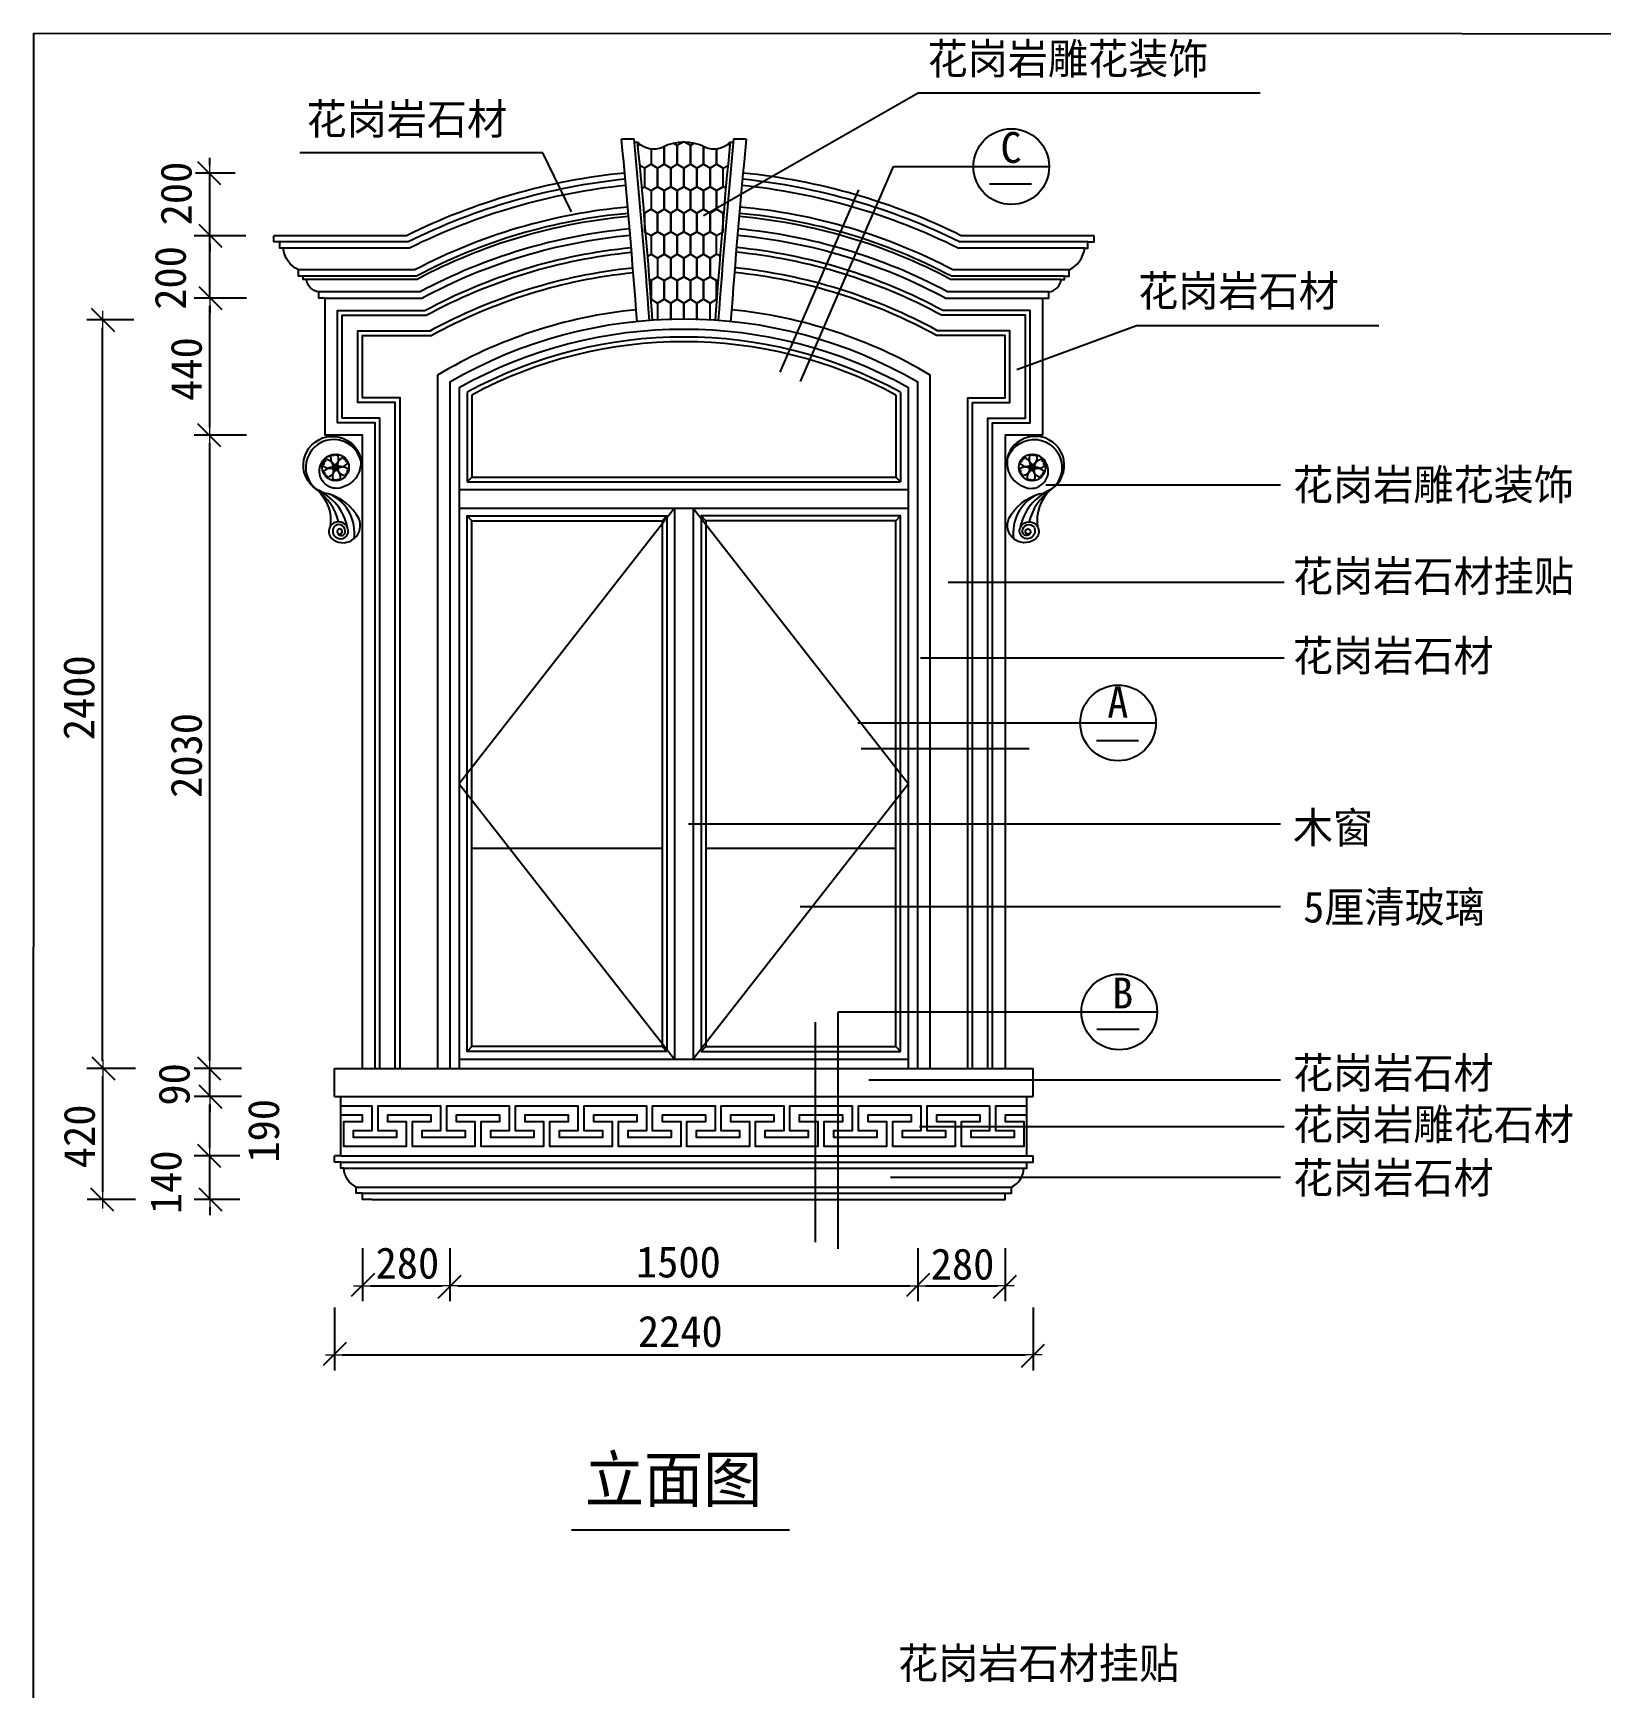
# Model space of a CAD drawing. Header units: metres. Extents: x 1690 to 10849, y 1074 to 12794.
# Drawn here: x 1690 to 6716, y 7489 to 12794 of the extents above; entities that cross this region are included whole.
import ezdxf

# ---------------------------------------------------------------- set-up
doc = ezdxf.new("R2010")
doc.units = ezdxf.units.M
for name, color, linetype in [('3', 3, 'Continuous'), ('4', 4, 'Continuous'), ('7', 7, 'Continuous'), ('BH', 3, 'Continuous'), ('DIM', 3, 'Continuous'), ('TEXT', 3, 'Continuous')]:
    doc.layers.add(name, color=color, linetype=linetype)
doc.dimstyles.get("Standard").update_dxf_attribs({"dimtxt": 2.5, "dimasz": 2.5, "dimexe": 1.25, "dimexo": 0.625, "dimtad": 1, "dimcen": 2.5, "dimazin": 3, "dimtfac": 1, "dimtmove": 0, "dimatfit": 3})

# ---------------------------------------------------------------- blocks, each defined once
blk = doc.blocks.new('_DOT')
at = {"color": 0, "linetype": 'ByBlock', "lineweight": 9}
blk.add_line((1.16, 0), (-1, 0), dxfattribs=at)
blk.add_lwpolyline([(-1.51, -1.58), (1.45, 1.37)])

msp = doc.modelspace()

# ---------------------------------------------------------------- hatches: boundary and pattern name
at = {"layer": 'BH'}
h = msp.add_hatch(dxfattribs=at)
h.set_pattern_fill('AR-RROOF', scale=400)
h.paths.add_polyline_path([(4455.9, 11633.2, 0.25), (3095.9, 11633.2), (3095.9, 11370.68), (4455.9, 11370.68)])
h.paths.add_polyline_path([(3705.9, 11219.49), (3095.9, 10438.72), (3095.9, 10336.33), (3705.9, 9555.57)])
h.paths.add_polyline_path([(3705.9, 11219.49), (3705.9, 11230.68), (3095.9, 11230.68), (3095.9, 10438.72)])
h.paths.add_polyline_path([(3095.9, 10336.33), (3095.9, 9544.37), (3705.9, 9544.37), (3705.9, 9555.57)])
h.paths.add_polyline_path([(4455.9, 10336.33), (3845.9, 9555.57), (3845.9, 9544.37), (4455.9, 9544.37)])
h.paths.add_polyline_path([(4455.9, 10336.33), (4455.9, 10438.72), (3845.9, 11219.49), (3845.9, 9555.57)])
h.paths.add_polyline_path([(4455.9, 11230.68), (3845.9, 11230.68), (3845.9, 11219.49), (4455.9, 10438.72)])

# ---------------------------------------------------------------- linework, layer by layer
for p, q in [((4527.59, 12602.53), (5623.24, 12602.53)), ((3324.01, 12410.13), (2544.46, 12410.13)), ((4755.47, 12310.28), (4890.42, 12310.28)), ((5227.16, 11856.59), (6004.28, 11856.59)), ((5098.38, 10526.04), (5233.32, 10526.04)), ((5100.21, 9600.01), (5235.16, 9600.01))]:
    msp.add_line(p, q)
at = {"layer": '3'}
for p, q in [((3080.9, 11642.13), (3080.9, 11355.68)), ((3095.9, 11633.2), (3095.9, 11370.68)), ((4455.9, 11633.2), (4455.9, 11370.68)), ((4470.9, 11642.13), (4470.9, 11355.68)), ((3095.9, 11370.68), (3080.9, 11355.68)), ((3080.9, 11355.68), (4470.9, 11355.68)), ((3095.9, 11370.68), (4455.9, 11370.68)), ((4455.9, 11370.68), (4470.9, 11355.68)), ((3745.9, 11270.68), (3055.9, 10387.53)), ((3805.9, 11270.68), (4495.9, 10387.53)), ((3095.9, 11230.68), (3080.9, 11245.68)), ((3705.9, 11230.68), (3720.9, 11245.68)), ((3845.9, 11230.68), (3830.9, 11245.68)), ((4455.9, 11230.68), (4470.9, 11245.68)), ((3055.9, 10387.53), (3745.9, 9504.37)), ((4495.9, 10387.53), (3805.9, 9504.37)), ((3095.9, 9544.37), (3080.9, 9529.37)), ((3705.9, 9544.37), (3720.9, 9529.37)), ((3845.9, 9544.37), (3830.9, 9529.37)), ((4455.9, 9544.37), (4470.9, 9529.37))]:
    msp.add_line(p, q, dxfattribs=at)
for points in [[(3628.83, 12433.38), (3635.87, 12437.45)], [(3670.76, 12423.18), (3670.76, 12373.29), (3649.73, 12361.15), (3634.78, 12369.78)], [(3670.76, 12423.18), (3670.76, 12373.29), (3691.79, 12361.15), (3712.82, 12373.29), (3712.82, 12430.44)], [(3712.82, 12430.44), (3712.82, 12373.29), (3733.85, 12361.15), (3754.87, 12373.29), (3754.87, 12433.31), (3742.31, 12440.56)], [(3809.49, 12440.56), (3796.93, 12433.31), (3796.93, 12373.29), (3817.96, 12361.15), (3838.99, 12373.29), (3838.99, 12430.44)], [(3838.99, 12430.44), (3838.99, 12373.29), (3860.02, 12361.15), (3881.05, 12373.29), (3881.05, 12423.18)], [(3881.05, 12423.18), (3881.05, 12373.29), (3902.07, 12361.15), (3917.03, 12369.78)], [(3922.98, 12433.38), (3915.93, 12437.45)], [(3641.44, 12296.34), (3649.73, 12301.13), (3670.76, 12288.99), (3670.76, 12228.97), (3649.73, 12216.83), (3648.34, 12217.64)], [(3910.36, 12296.34), (3902.07, 12301.13), (3881.05, 12288.99), (3881.05, 12228.97), (3902.07, 12216.83), (3903.47, 12217.64)], [(3659.92, 12078.39), (3670.76, 12084.66), (3691.79, 12072.51), (3691.79, 12012.5), (3670.76, 12000.36), (3665.84, 12003.2)], [(3891.89, 12078.39), (3881.05, 12084.66), (3860.02, 12072.51), (3860.02, 12012.5), (3881.05, 12000.36), (3885.97, 12003.2)], [(3733.85, 11873.78), (3733.85, 11928.2), (3712.82, 11940.34), (3691.79, 11928.2), (3691.79, 11872.02)], [(3775.9, 11874.37), (3775.9, 11928.2), (3754.87, 11940.34), (3733.85, 11928.2), (3733.85, 11873.78)], [(3817.96, 11873.78), (3817.96, 11928.2), (3796.93, 11940.34), (3775.9, 11928.2), (3775.9, 11874.37)], [(3860.02, 11872.02), (3860.02, 11928.2), (3838.99, 11940.34), (3817.96, 11928.2), (3817.96, 11873.78)]]:
    msp.add_lwpolyline(points, dxfattribs=at)
for points in [[(3775.9, 12445.45), (3754.87, 12433.31), (3754.87, 12373.29), (3775.9, 12361.15), (3796.93, 12373.29), (3796.93, 12433.31)], [(3670.76, 12373.29), (3649.73, 12361.15), (3649.73, 12301.13), (3670.76, 12288.99), (3691.79, 12301.13), (3691.79, 12361.15)], [(3712.82, 12373.29), (3691.79, 12361.15), (3691.79, 12301.13), (3712.82, 12288.99), (3733.85, 12301.13), (3733.85, 12361.15)], [(3754.87, 12373.29), (3733.85, 12361.15), (3733.85, 12301.13), (3754.87, 12288.99), (3775.9, 12301.13), (3775.9, 12361.15)], [(3796.93, 12373.29), (3775.9, 12361.15), (3775.9, 12301.13), (3796.93, 12288.99), (3817.96, 12301.13), (3817.96, 12361.15)], [(3838.99, 12373.29), (3817.96, 12361.15), (3817.96, 12301.13), (3838.99, 12288.99), (3860.02, 12301.13), (3860.02, 12361.15)], [(3881.05, 12373.29), (3860.02, 12361.15), (3860.02, 12301.13), (3881.05, 12288.99), (3902.07, 12301.13), (3902.07, 12361.15)], [(3691.79, 12301.13), (3670.76, 12288.99), (3670.76, 12228.97), (3691.79, 12216.83), (3712.82, 12228.97), (3712.82, 12288.99)], [(3733.85, 12301.13), (3712.82, 12288.99), (3712.82, 12228.97), (3733.85, 12216.83), (3754.87, 12228.97), (3754.87, 12288.99)], [(3775.9, 12301.13), (3754.87, 12288.99), (3754.87, 12228.97), (3775.9, 12216.83), (3796.93, 12228.97), (3796.93, 12288.99)], [(3817.96, 12301.13), (3796.93, 12288.99), (3796.93, 12228.97), (3817.96, 12216.83), (3838.99, 12228.97), (3838.99, 12288.99)], [(3860.02, 12301.13), (3838.99, 12288.99), (3838.99, 12228.97), (3860.02, 12216.83), (3881.05, 12228.97), (3881.05, 12288.99)], [(3670.76, 12228.97), (3649.73, 12216.83), (3649.73, 12156.81), (3670.76, 12144.67), (3691.79, 12156.81), (3691.79, 12216.83)], [(3712.82, 12228.97), (3691.79, 12216.83), (3691.79, 12156.81), (3712.82, 12144.67), (3733.85, 12156.81), (3733.85, 12216.83)], [(3754.87, 12228.97), (3733.85, 12216.83), (3733.85, 12156.81), (3754.87, 12144.67), (3775.9, 12156.81), (3775.9, 12216.83)], [(3796.93, 12228.97), (3775.9, 12216.83), (3775.9, 12156.81), (3796.93, 12144.67), (3817.96, 12156.81), (3817.96, 12216.83)], [(3838.99, 12228.97), (3817.96, 12216.83), (3817.96, 12156.81), (3838.99, 12144.67), (3860.02, 12156.81), (3860.02, 12216.83)], [(3881.05, 12228.97), (3860.02, 12216.83), (3860.02, 12156.81), (3881.05, 12144.67), (3902.07, 12156.81), (3902.07, 12216.83)], [(3691.79, 12156.81), (3670.76, 12144.67), (3670.76, 12084.66), (3691.79, 12072.51), (3712.82, 12084.66), (3712.82, 12144.67)], [(3733.85, 12156.81), (3712.82, 12144.67), (3712.82, 12084.66), (3733.85, 12072.51), (3754.87, 12084.66), (3754.87, 12144.67)], [(3775.9, 12156.81), (3754.87, 12144.67), (3754.87, 12084.66), (3775.9, 12072.51), (3796.93, 12084.66), (3796.93, 12144.67)], [(3817.96, 12156.81), (3796.93, 12144.67), (3796.93, 12084.66), (3817.96, 12072.51), (3838.99, 12084.66), (3838.99, 12144.67)], [(3860.02, 12156.81), (3838.99, 12144.67), (3838.99, 12084.66), (3860.02, 12072.51), (3881.05, 12084.66), (3881.05, 12144.67)], [(3712.82, 12084.66), (3691.79, 12072.51), (3691.79, 12012.5), (3712.82, 12000.36), (3733.85, 12012.5), (3733.85, 12072.51)], [(3754.87, 12084.66), (3733.85, 12072.51), (3733.85, 12012.5), (3754.87, 12000.36), (3775.9, 12012.5), (3775.9, 12072.51)], [(3796.93, 12084.66), (3775.9, 12072.51), (3775.9, 12012.5), (3796.93, 12000.36), (3817.96, 12012.5), (3817.96, 12072.51)], [(3838.99, 12084.66), (3817.96, 12072.51), (3817.96, 12012.5), (3838.99, 12000.36), (3860.02, 12012.5), (3860.02, 12072.51)], [(3691.79, 12012.5), (3670.76, 12000.36), (3670.76, 11940.34), (3691.79, 11928.2), (3712.82, 11940.34), (3712.82, 12000.36)], [(3733.85, 12012.5), (3712.82, 12000.36), (3712.82, 11940.34), (3733.85, 11928.2), (3754.87, 11940.34), (3754.87, 12000.36)], [(3775.9, 12012.5), (3754.87, 12000.36), (3754.87, 11940.34), (3775.9, 11928.2), (3796.93, 11940.34), (3796.93, 12000.36)], [(3817.96, 12012.5), (3796.93, 12000.36), (3796.93, 11940.34), (3817.96, 11928.2), (3838.99, 11940.34), (3838.99, 12000.36)], [(3860.02, 12012.5), (3838.99, 12000.36), (3838.99, 11940.34), (3860.02, 11928.2), (3881.05, 11940.34), (3881.05, 12000.36)], [(3720.9, 9529.37), (3080.9, 9529.37), (3080.9, 11245.68), (3720.9, 11245.68), (3720.9, 9529.37)], [(3705.9, 9544.37), (3095.9, 9544.37), (3095.9, 11230.68), (3705.9, 11230.68), (3705.9, 9544.37)], [(3830.9, 9529.37), (4470.9, 9529.37), (4470.9, 11245.68), (3830.9, 11245.68), (3830.9, 9529.37)], [(3845.9, 9544.37), (4455.9, 9544.37), (4455.9, 11230.68), (3845.9, 11230.68), (3845.9, 9544.37)]]:
    msp.add_lwpolyline(points, close=True, dxfattribs=at)
for points in [[(3596.17, 12235.74, 0.1), (2913.39, 12034.37), (2540.9, 12034.37)], [(5010.9, 12034.37), (4638.41, 12034.37, 0.1), (3955.64, 12235.74, 0.1)], [(3602.22, 12166, 0.1), (2930.61, 11964.37), (2605.9, 11964.37)], [(4945.9, 11964.37), (4621.2, 11964.37, 0.1), (3949.59, 12166, 0.1)], [(2800.9, 9474.37), (2800.9, 11559.37), (2680.9, 11559.37), (2680.9, 11889.37), (2949.45, 11889.37, -0.1), (3608.48, 12091.26, -0.1)], [(4750.9, 9474.37), (4750.9, 11559.37), (4870.9, 11559.37), (4870.9, 11889.37), (4602.36, 11889.37, 0.1), (3943.32, 12091.26, 0.1)], [(2850.9, 9474.37), (2850.9, 11609.37), (2730.9, 11609.37), (2730.9, 11839.37), (2962.25, 11839.37, -0.1), (3612.53, 12041.41, -0.1)], [(4700.9, 9474.37), (4700.9, 11609.37), (4820.9, 11609.37), (4820.9, 11839.37), (4589.55, 11839.37, 0.1), (3939.28, 12041.41, 0.1)], [(3622.96, 11906.79, 0.11), (2985.9, 11697.33), (2985.9, 9474.37)], [(4565.9, 9474.37), (4565.9, 11697.33, 0.11), (3928.85, 11906.79, 0.11)], [(2664.56, 11194.34, 5.48), (2665.51, 11200.1, 1.31), (2690.02, 11197.74, 0.74), (2653.31, 11209.38, 1.63), (2697.57, 11207.99, 1.37), (2652.64, 11169.14, 0.75), (2733.69, 11238.02, 0.2), (2636.59, 11316.42, -1.23), (2696.93, 11487.72, -0.65), (2686.74, 11339.75, -1.01), (2639.71, 11439.53)], [(2740.03, 11423.23, 1.41), (2599.04, 11330.26, -0.26), (2641.77, 11211.23)], [(4887.25, 11194.34, -5.48), (4886.3, 11200.1, -1.31), (4861.78, 11197.74, -0.74), (4898.49, 11209.38, -1.63), (4854.24, 11207.99, -1.37), (4899.17, 11169.14, -0.75), (4818.12, 11238.02, -0.2), (4915.22, 11316.42, 1.23), (4854.87, 11487.72, 0.65), (4865.07, 11339.75, 1.01), (4912.09, 11439.53)], [(4811.77, 11423.23, -1.41), (4952.77, 11330.26, 0.26), (4910.03, 11211.23)]]:
    msp.add_lwpolyline(points, format="xyb", dxfattribs=at)
for centre, radius in [((2659.31, 11401.28), 42.92), ((2659.31, 11401.28), 10.73), ((4892.5, 11401.28), 42.92), ((4892.5, 11401.28), 10.73)]:
    msp.add_circle(centre, radius, dxfattribs=at)
for centre, radius, start, end in [((3775.9, 10368.12), 1451.25, 61.39, 118.61), ((3775.9, 10368.12), 1436.25, 61.74, 118.26), ((2623.27, 11405.01), 7.06, 87.48, 153.78), ((2644.06, 11441.39), 42.92, 230.81, 290.81), ((2626.37, 11410.3), 10.58, 83.82, 125.99), ((2630.69, 11419.9), 10.58, 185.63, 227.8), ((2632.58, 11425.73), 7.06, 157.84, 224.14), ((2619.19, 11386.03), 42.92, 20.81, 80.81), ((2686.43, 11434.54), 42.92, 170.81, 230.81), ((2644.52, 11434.35), 7.06, 27.48, 93.78), ((2661.13, 11435.37), 10.58, 125.63, 167.8), ((2650.66, 11434.31), 10.58, 23.82, 65.99), ((2701.67, 11394.42), 42.92, 110.81, 170.81), ((2626.04, 11428.4), 42.92, 320.81, 20.81), ((2666.16, 11443.64), 42.92, 260.81, 320.81), ((2667.12, 11436.65), 7.06, 97.84, 164.14), ((2680.56, 11430.62), 7.06, 327.48, 33.78), ((2689.75, 11416.75), 10.58, 65.63, 107.8), ((2683.59, 11425.28), 10.58, 323.82, 5.99), ((2693.85, 11412.19), 7.06, 37.84, 104.14), ((4857.95, 11412.19), 7.06, 75.86, 142.16), ((4885.64, 11443.64), 42.92, 219.19, 279.19), ((4868.22, 11425.28), 10.58, 174.01, 216.18), ((4862.06, 11416.75), 10.58, 72.2, 114.37), ((4871.24, 11430.62), 7.06, 146.22, 212.52), ((4850.13, 11394.42), 42.92, 9.19, 69.19), ((4925.76, 11428.4), 42.92, 159.19, 219.19), ((4884.68, 11436.65), 7.06, 15.86, 82.16), ((4901.15, 11434.31), 10.58, 114.01, 156.18), ((4865.38, 11434.54), 42.92, 309.19, 9.19), ((4932.62, 11386.03), 42.92, 99.19, 159.19), ((4907.75, 11441.39), 42.92, 249.19, 309.19), ((4890.68, 11435.37), 10.58, 12.2, 54.37), ((4907.28, 11434.35), 7.06, 86.22, 152.52), ((4925.43, 11410.3), 10.58, 54.01, 96.18), ((4919.23, 11425.73), 7.06, 315.86, 22.16), ((4921.12, 11419.9), 10.58, 312.2, 354.37), ((4928.54, 11405.01), 7.06, 26.22, 92.52), ((2652.45, 11358.91), 42.92, 80.81, 140.81), ((2624.76, 11390.36), 7.06, 217.84, 284.14), ((2635.02, 11377.27), 10.58, 143.82, 185.99), ((2628.87, 11385.8), 10.58, 245.63, 287.8), ((2638.05, 11371.93), 7.06, 147.48, 213.78), ((2616.94, 11408.13), 42.92, 290.81, 350.81), ((2692.57, 11374.15), 42.92, 140.81, 200.81), ((2651.49, 11365.9), 7.06, 277.84, 344.14), ((2667.95, 11368.24), 10.58, 203.82, 245.99), ((2674.55, 11361.16), 42.92, 50.81, 110.81), ((2632.18, 11368.01), 42.92, 350.81, 50.81), ((2699.42, 11416.52), 42.92, 200.81, 260.81), ((2657.48, 11367.18), 10.58, 305.63, 347.8), ((2674.09, 11368.2), 7.06, 207.48, 273.78), ((2692.24, 11392.25), 10.58, 263.82, 305.99), ((2686.03, 11376.82), 7.06, 337.84, 44.14), ((2695.34, 11397.54), 7.06, 267.48, 333.78), ((2687.92, 11382.65), 10.58, 5.63, 47.8), ((4877.25, 11361.16), 42.92, 69.19, 129.19), ((4856.46, 11397.54), 7.06, 206.22, 272.52), ((4863.88, 11382.65), 10.58, 132.2, 174.37), ((4859.57, 11392.25), 10.58, 234.01, 276.18), ((4865.77, 11376.82), 7.06, 135.86, 202.16), ((4852.38, 11416.52), 42.92, 279.19, 339.19), ((4919.62, 11368.01), 42.92, 129.19, 189.19), ((4877.72, 11368.2), 7.06, 266.22, 332.52), ((4894.32, 11367.18), 10.58, 192.2, 234.37), ((4883.85, 11368.24), 10.58, 294.01, 336.18), ((4934.87, 11408.13), 42.92, 189.19, 249.19), ((4899.36, 11358.91), 42.92, 39.19, 99.19), ((4859.24, 11374.15), 42.92, 339.19, 39.19), ((4900.32, 11365.9), 7.06, 195.86, 262.16), ((4913.76, 11371.93), 7.06, 326.22, 32.52), ((4922.94, 11385.8), 10.58, 252.2, 294.37), ((4916.78, 11377.27), 10.58, 354.01, 36.18), ((4927.05, 11390.36), 7.06, 255.86, 322.16), ((2534.48, 11177.4), 165.93, 10.63, 67.11), ((2494.96, 11184.55), 179.06, 13.7, 54.46), ((2581.38, 11190.62), 138.8, 352.75, 61.88), ((4970.43, 11190.62), 138.8, 118.12, 187.25), ((5017.32, 11177.4), 165.93, 112.89, 169.37), ((5056.84, 11184.55), 179.06, 125.54, 166.3)]:
    msp.add_arc(centre, radius, start, end, dxfattribs=at)
at = {"layer": '4'}
for p, q in [((2655.9, 9384.37), (2655.9, 9474.37)), ((2655.9, 9474.37), (4895.9, 9474.37)), ((4895.9, 9384.37), (4895.9, 9474.37)), ((2655.9, 9384.37), (4895.9, 9384.37)), ((2675.9, 9194.37), (2675.9, 9384.37)), ((4875.9, 9194.37), (4875.9, 9384.37)), ((2675.9, 9194.37), (2655.9, 9194.37)), ((2675.9, 9194.37), (4875.9, 9194.37)), ((4875.9, 9194.37), (4895.9, 9194.37)), ((2775.9, 9054.37), (4805.9, 9054.37))]:
    msp.add_line(p, q, dxfattribs=at)
for points in [[(3586.26, 12345.3, 0.09), (2887.01, 12144.37), (2460.9, 12144.37)], [(5090.9, 12144.37), (4664.79, 12144.37, 0.09), (3965.55, 12345.3, 0.09)], [(2625.9, 11944.37), (2605.9, 11944.37), (2605.9, 11964.37, -0.35), (2565.9, 12004.37), (2555.9, 12004.37), (2555.9, 12014.37), (2540.9, 12014.37), (2540.9, 12034.37, -0.25), (2490.9, 12104.37), (2480.9, 12104.37), (2480.9, 12124.37), (2460.9, 12124.37), (2460.9, 12144.37)], [(2745.9, 9474.37), (2745.9, 11504.37), (2625.9, 11504.37), (2625.9, 11944.37), (2935.59, 11944.37, -0.1), (3603.91, 12146.07)], [(3947.9, 12146.07, -0.1), (4616.22, 11944.37), (4925.9, 11944.37), (4925.9, 11504.37), (4805.9, 11504.37), (4805.9, 9474.37)], [(4925.9, 11944.37), (4945.9, 11944.37), (4945.9, 11964.37, 0.35), (4985.9, 12004.37), (4995.9, 12004.37), (4995.9, 12014.37), (5010.9, 12014.37), (5010.9, 12034.37, 0.25), (5060.9, 12104.37), (5070.9, 12104.37), (5070.9, 12124.37), (5090.9, 12124.37), (5090.9, 12144.37)], [(4525.9, 9474.37), (4525.9, 11674.37, 0.27), (3025.9, 11674.37), (3025.9, 9474.37)], [(2775.9, 9054.37), (2745.9, 9054.37), (2745.9, 9074.37), (2725.9, 9074.37), (2725.9, 9094.37, -0.28), (2685.9, 9154.37), (2675.9, 9154.37), (2675.9, 9174.37), (2655.9, 9174.37), (2655.9, 9194.37)], [(4775.9, 9054.37), (4805.9, 9054.37), (4805.9, 9074.37), (4825.9, 9074.37), (4825.9, 9094.37, 0.28), (4865.9, 9154.37), (4875.9, 9154.37), (4875.9, 9174.37), (4895.9, 9174.37), (4895.9, 9194.37)]]:
    msp.add_lwpolyline(points, format="xyb", dxfattribs=at)
at = {"layer": '7'}
for p, q in [((3575.9, 12454.37), (3616.36, 12454.37)), ((3617.87, 12444.37), (3627.98, 12444.37)), ((3923.82, 12444.37), (3933.94, 12444.37)), ((3935.44, 12454.37), (3975.9, 12454.37)), ((3055.9, 11330.68), (4495.9, 11330.68)), ((3055.9, 11270.68), (4495.9, 11270.68)), ((3745.9, 11270.68), (3745.9, 9504.37)), ((3805.9, 11270.68), (3805.9, 9504.37)), ((3055.9, 9504.37), (4495.9, 9504.37)), ((2675.9, 9174.37), (4875.9, 9174.37)), ((2685.9, 9154.37), (4865.9, 9154.37)), ((2725.9, 9094.37), (4825.9, 9094.37)), ((2745.9, 9074.37), (4805.9, 9074.37))]:
    msp.add_line(p, q, dxfattribs=at)
for points in [[(3588.1, 12325.38, 0.09), (2891.75, 12124.37), (2480.9, 12124.37)], [(5070.9, 12124.37), (4660.05, 12124.37, 0.09), (3963.71, 12325.38, 0.09)], [(3589.92, 12305.46, 0.09), (2896.51, 12104.37), (2490.9, 12104.37)], [(5060.9, 12104.37), (4655.29, 12104.37, 0.09), (3961.89, 12305.46, 0.09)], [(3597.92, 12215.82, 0.1), (2918.28, 12014.37), (2555.9, 12014.37)], [(3598.78, 12205.86, 0.1), (2920.73, 12004.37), (2565.9, 12004.37)], [(4985.9, 12004.37), (4631.08, 12004.37, 0.1), (3953.02, 12205.86, 0.1)], [(4995.9, 12014.37), (4633.53, 12014.37, 0.1), (3953.89, 12215.82, 0.1)], [(2785.9, 9474.37), (2785.9, 11544.37), (2665.9, 11544.37), (2665.9, 11904.37), (2945.65, 11904.37, -0.1), (3607.25, 12106.21, -0.1)], [(4765.9, 9474.37), (4765.9, 11544.37), (4885.9, 11544.37), (4885.9, 11904.37), (4606.16, 11904.37, 0.1), (3944.56, 12106.21, 0.1)], [(2865.9, 9474.37), (2865.9, 11624.37), (2745.9, 11624.37), (2745.9, 11824.37), (2966.13, 11824.37, -0.1), (3613.72, 12026.46, -0.1)], [(4685.9, 9474.37), (4685.9, 11624.37), (4805.9, 11624.37), (4805.9, 11824.37), (4585.67, 11824.37, 0.1), (3938.08, 12026.46, 0.1)], [(4495.9, 9474.37), (4495.9, 11656.89, 0.26), (3055.9, 11656.89), (3055.9, 9474.37)]]:
    msp.add_lwpolyline(points, format="xyb", dxfattribs=at)
for points in [[(2675.9, 9354.37), (2775.9, 9354.37), (2775.9, 9274.37), (2715.9, 9274.37), (2715.9, 9254.37), (2855.9, 9254.37), (2855.9, 9274.37), (2795.9, 9274.37), (2795.9, 9354.37), (2895.9, 9354.37)], [(2895.9, 9354.37), (2995.9, 9354.37), (2995.9, 9274.37), (2935.9, 9274.37), (2935.9, 9254.37), (3075.9, 9254.37), (3075.9, 9274.37), (3015.9, 9274.37), (3015.9, 9354.37), (3115.9, 9354.37)], [(3115.9, 9354.37), (3215.9, 9354.37), (3215.9, 9274.37), (3155.9, 9274.37), (3155.9, 9254.37), (3295.9, 9254.37), (3295.9, 9274.37), (3235.9, 9274.37), (3235.9, 9354.37), (3335.9, 9354.37)], [(3335.9, 9354.37), (3435.9, 9354.37), (3435.9, 9274.37), (3375.9, 9274.37), (3375.9, 9254.37), (3515.9, 9254.37), (3515.9, 9274.37), (3455.9, 9274.37), (3455.9, 9354.37), (3555.9, 9354.37)], [(3555.9, 9354.37), (3655.9, 9354.37), (3655.9, 9274.37), (3595.9, 9274.37), (3595.9, 9254.37), (3735.9, 9254.37), (3735.9, 9274.37), (3675.9, 9274.37), (3675.9, 9354.37), (3775.9, 9354.37)], [(3775.9, 9354.37), (3875.9, 9354.37), (3875.9, 9274.37), (3815.9, 9274.37), (3815.9, 9254.37), (3955.9, 9254.37), (3955.9, 9274.37), (3895.9, 9274.37), (3895.9, 9354.37), (3995.9, 9354.37)], [(3995.9, 9354.37), (4095.9, 9354.37), (4095.9, 9274.37), (4035.9, 9274.37), (4035.9, 9254.37), (4175.9, 9254.37), (4175.9, 9274.37), (4115.9, 9274.37), (4115.9, 9354.37), (4215.9, 9354.37)], [(4215.9, 9354.37), (4315.9, 9354.37), (4315.9, 9274.37), (4255.9, 9274.37), (4255.9, 9254.37), (4395.9, 9254.37), (4395.9, 9274.37), (4335.9, 9274.37), (4335.9, 9354.37), (4435.9, 9354.37)], [(4435.9, 9354.37), (4535.9, 9354.37), (4535.9, 9274.37), (4475.9, 9274.37), (4475.9, 9254.37), (4615.9, 9254.37), (4615.9, 9274.37), (4555.9, 9274.37), (4555.9, 9354.37), (4655.9, 9354.37)], [(4655.9, 9354.37), (4755.9, 9354.37), (4755.9, 9274.37), (4695.9, 9274.37), (4695.9, 9254.37), (4835.9, 9254.37), (4835.9, 9274.37), (4775.9, 9274.37), (4775.9, 9354.37), (4875.9, 9354.37)], [(2895.9, 9324.37), (2825.9, 9324.37), (2825.9, 9304.37), (2885.9, 9304.37), (2885.9, 9224.37), (2685.9, 9224.37), (2685.9, 9304.37), (2745.9, 9304.37), (2745.9, 9324.37), (2675.9, 9324.37)], [(3115.9, 9324.37), (3045.9, 9324.37), (3045.9, 9304.37), (3105.9, 9304.37), (3105.9, 9224.37), (2905.9, 9224.37), (2905.9, 9304.37), (2965.9, 9304.37), (2965.9, 9324.37), (2895.9, 9324.37)], [(3335.9, 9324.37), (3265.9, 9324.37), (3265.9, 9304.37), (3325.9, 9304.37), (3325.9, 9224.37), (3125.9, 9224.37), (3125.9, 9304.37), (3185.9, 9304.37), (3185.9, 9324.37), (3115.9, 9324.37)], [(3555.9, 9324.37), (3485.9, 9324.37), (3485.9, 9304.37), (3545.9, 9304.37), (3545.9, 9224.37), (3345.9, 9224.37), (3345.9, 9304.37), (3405.9, 9304.37), (3405.9, 9324.37), (3335.9, 9324.37)], [(3775.9, 9324.37), (3705.9, 9324.37), (3705.9, 9304.37), (3765.9, 9304.37), (3765.9, 9224.37), (3565.9, 9224.37), (3565.9, 9304.37), (3625.9, 9304.37), (3625.9, 9324.37), (3555.9, 9324.37)], [(3995.9, 9324.37), (3925.9, 9324.37), (3925.9, 9304.37), (3985.9, 9304.37), (3985.9, 9224.37), (3785.9, 9224.37), (3785.9, 9304.37), (3845.9, 9304.37), (3845.9, 9324.37), (3775.9, 9324.37)], [(4215.9, 9324.37), (4145.9, 9324.37), (4145.9, 9304.37), (4205.9, 9304.37), (4205.9, 9224.37), (4005.9, 9224.37), (4005.9, 9304.37), (4065.9, 9304.37), (4065.9, 9324.37), (3995.9, 9324.37)], [(4435.9, 9324.37), (4365.9, 9324.37), (4365.9, 9304.37), (4425.9, 9304.37), (4425.9, 9224.37), (4225.9, 9224.37), (4225.9, 9304.37), (4285.9, 9304.37), (4285.9, 9324.37), (4215.9, 9324.37)], [(4655.9, 9324.37), (4585.9, 9324.37), (4585.9, 9304.37), (4645.9, 9304.37), (4645.9, 9224.37), (4445.9, 9224.37), (4445.9, 9304.37), (4505.9, 9304.37), (4505.9, 9324.37), (4435.9, 9324.37)], [(4875.9, 9324.37), (4805.9, 9324.37), (4805.9, 9304.37), (4865.9, 9304.37), (4865.9, 9224.37), (4665.9, 9224.37), (4665.9, 9304.37), (4725.9, 9304.37), (4725.9, 9324.37), (4655.9, 9324.37)]]:
    msp.add_lwpolyline(points, dxfattribs=at)
for centre, radius, start, end in [((-20905.95, 10074.89), 24597.22, 4.18, 5.55), ((-20905.2, 10084.88), 24635.7, 4.16, 5.52), ((-20903.68, 10105.97), 24642.66, 4.11, 5.45), ((3680.1, 12495.8), 73.22, 224.62, 292.45), ((3775.9, 12294.53), 149.84, 63.08, 116.92), ((3871.71, 12495.8), 73.22, 247.55, 315.38), ((28455.48, 10105.97), 24642.66, 174.55, 175.89), ((28457, 10084.88), 24635.7, 174.48, 175.84), ((28457.76, 10074.89), 24597.22, 174.45, 175.82)]:
    msp.add_arc(centre, radius, start, end, dxfattribs=at)
at = {"layer": 'DIM'}
for p, q in [((2255.87, 12369.37), (2255.87, 12394.37)), ((4150.09, 11677.25), (4447.64, 12365.74)), ((4447.64, 12365.74), (4675.65, 12365.74)), ((2337.61, 12344.37), (2210.05, 12344.37)), ((2255.87, 12144.37), (2255.87, 12344.37)), ((4084.35, 11707.06), (4336.8, 12291.2)), ((2371.17, 12144.37), (2206.12, 12144.37)), ((2337.61, 12144.37), (2210.05, 12144.37)), ((2255.87, 12119.37), (2255.87, 12094.37)), ((2256.12, 11944.37), (2256.12, 12144.37)), ((2373.75, 11944.37), (2206.12, 11944.37)), ((2373.75, 11944.37), (2206.12, 11944.37)), ((2256.12, 11529.37), (2256.12, 11919.37)), ((2256.12, 11919.37), (2256.12, 11894.37)), ((2012.94, 11874.37), (1861.66, 11874.37)), ((1911.66, 9499.37), (1911.66, 11849.37)), ((2373.75, 11504.37), (2206.12, 11504.37)), ((2373.75, 11504.37), (2206.12, 11504.37)), ((2256.12, 9499.37), (2256.12, 11479.37)), ((4333.68, 10582.22), (5018.09, 10582.22)), ((4344, 10500.68), (4883.16, 10500.68)), ((4197.94, 8917.51), (4197.94, 9623.29)), ((4270.12, 8896.19), (4270.12, 9655.62)), ((4270.12, 9655.62), (5021.89, 9655.62)), ((2256.12, 9499.37), (2256.12, 9524.37)), ((2012.94, 9474.37), (1861.66, 9474.37)), ((2018.19, 9474.37), (1863.17, 9474.37)), ((1913.17, 9079.37), (1913.17, 9449.37)), ((2357.39, 9474.37), (2206.12, 9474.37)), ((2357.39, 9474.37), (2206.12, 9474.37)), ((2256.12, 9384.37), (2256.12, 9474.37)), ((2357.39, 9384.37), (2206.12, 9384.37)), ((2357.39, 9384.37), (2206.12, 9384.37)), ((2256.12, 9359.37), (2256.12, 9334.37)), ((2256.12, 9219.37), (2256.12, 9359.37)), ((2256.12, 9219.37), (2256.12, 9244.37)), ((2351.91, 9194.37), (2206.12, 9194.37)), ((2351.91, 9194.37), (2206.12, 9194.37)), ((2256.12, 9054.37), (2256.12, 9194.37)), ((2018.19, 9054.37), (1863.17, 9054.37)), ((2351.91, 9054.37), (2206.12, 9054.37)), ((2256.12, 9029.37), (2256.12, 9004.37)), ((2745.9, 8897.99), (2745.9, 8727.99)), ((3025.9, 8897.99), (3025.9, 8727.99)), ((3025.9, 8897.99), (3025.9, 8727.99)), ((4525.9, 8897.99), (4525.9, 8727.99)), ((4525.9, 8897.99), (4525.9, 8727.99)), ((4805.9, 8897.99), (4805.9, 8727.99)), ((2770.9, 8777.99), (3000.9, 8777.99)), ((3050.9, 8777.99), (4500.9, 8777.99)), ((4550.9, 8777.99), (4780.9, 8777.99)), ((2655.9, 8708.48), (2655.9, 8506.11)), ((4895.9, 8708.48), (4895.9, 8506.11)), ((2680.9, 8556.11), (4870.9, 8556.11))]:
    msp.add_line(p, q, dxfattribs=at)
msp.add_lwpolyline([(1692.53, 12793.86), (10849.43, 12791.48), (10843.16, 1073.55), (1689.65, 1073.55)], close=True, dxfattribs=at)
for points in [[(4675.65, 12365.74), (4946.88, 12365.74)], [(5018.09, 10582.22), (5288.19, 10582.22)], [(5021.89, 9655.62), (5292.85, 9655.62)]]:
    msp.add_lwpolyline(points, dxfattribs=at)
for centre in [(4825.65, 12365.74), (5168.09, 10582.22), (5171.89, 9655.62)]:
    msp.add_circle(centre, 121.37, dxfattribs=at)
at = {"layer": 'TEXT'}
msp.add_line((3415.96, 7995.13), (4114.26, 7995.13), dxfattribs=at)

# ---------------------------------------------------------------- block references
at = {"layer": 'DIM', "xscale": 25, "yscale": 25, "zscale": 25}
for p, rotation in [((2255.87, 12344.37), 270), ((2255.87, 12144.37), 90), ((2256.12, 11944.37), 90), ((1911.66, 11874.37), 90), ((2256.12, 11504.37), 270), ((1913.17, 9474.37), 90), ((2256.12, 9474.37), 270), ((2256.12, 9384.37), 90), ((2256.12, 9194.37), 270), ((1913.17, 9054.37), 270), ((2256.12, 9054.37), 90), ((2745.9, 8777.99), 180), ((4525.9, 8777.99), 180), ((2655.9, 8556.11), 180)]:
    msp.add_blockref('_DOT', p, dxfattribs=dict(at, rotation=rotation))
for p in [(3025.9, 8777.99), (4805.9, 8777.99), (4895.9, 8556.11)]:
    msp.add_blockref('_DOT', p, dxfattribs=at)

# ---------------------------------------------------------------- texts
for s, p in [('200', (2197.92, 12177.49)), ('200', (2179.37, 11906.9)), ('440', (2230.54, 11614.83)), ('2400', (1886.08, 10526.97)), ('2030', (2230.54, 10341.97)), ('90', (2191.52, 9355.38)), ('420', (1887.59, 9154.83)), ('190', (2478.19, 9172.61)), ('140', (2165.14, 9007.61))]:
    msp.add_text(s, height=100, rotation=90).set_placement(p)
for s, p in [('280', (2787.57, 8800.82)), ('1500', (3622.43, 8804.43)), ('280', (4567.31, 8797.52)), ('2240', (3628.5, 8581.69))]:
    msp.add_text(s, height=100).set_placement(p)
at = {"layer": 'DIM'}
for s, p in [('C', (4791.02, 12377.67)), ('A', (5133.46, 10599.42)), ('B', (5149.18, 9666.86))]:
    msp.add_text(s, height=99, dxfattribs=at).set_placement(p)
at = {"layer": 'TEXT'}
for s, height, p in [('花岗岩雕花装饰', 99, (4557.02, 12662.06)), ('花岗岩石材', 99, (2566.06, 12468.91)), ('花岗岩石材', 99, (5232.26, 11917.48)), ('花岗岩雕花装饰', 99, (5728.51, 11296.46)), ('花岗岩石材挂贴', 99, (5728.51, 11003.44)), ('花岗岩石材', 99, (5728.51, 10748.17)), ('木窗', 99, (5728.51, 10197.15)), ('5厘清玻璃', 99, (5761.59, 9942.51)), ('花岗岩石材', 99, (5728.51, 9410.47)), ('花岗岩雕花石材', 99, (5728.51, 9245.78)), ('花岗岩石材', 99, (5728.51, 9074.42)), ('立面图', 145.8, (3458.78, 8084.55)), ('花岗岩石材挂贴', 99, (4462.57, 7518.27))]:
    msp.add_text(s, height=height, dxfattribs=at).set_placement(p)

# ---------------------------------------------------------------- leaders
at = {"layer": 'DIM'}
for points in [[(3839.23, 12208.98), (4527.59, 12602.53)], [(3416.21, 12221.24), (3324.01, 12410.13)], [(4843.58, 11715.33), (5227.16, 11856.59)], [(4936.16, 11345.49), (5688.4, 11345.49)], [(4623.69, 11033.44), (5699.97, 11033.44)], [(4534.22, 10790.74), (5699.97, 10790.74)], [(3790.45, 10259.1), (5688.4, 10259.1)], [(4149.21, 9993.28), (5688.4, 9993.28)], [(4369.09, 9438.53), (5688.4, 9438.53)], [(4531.11, 9288.28), (5699.97, 9288.28)], [(4438.53, 9126.48), (5688.4, 9126.48)]]:
    msp.add_leader(points, dimstyle='Standard', dxfattribs=at)

doc.saveas('drawing.dxf')
